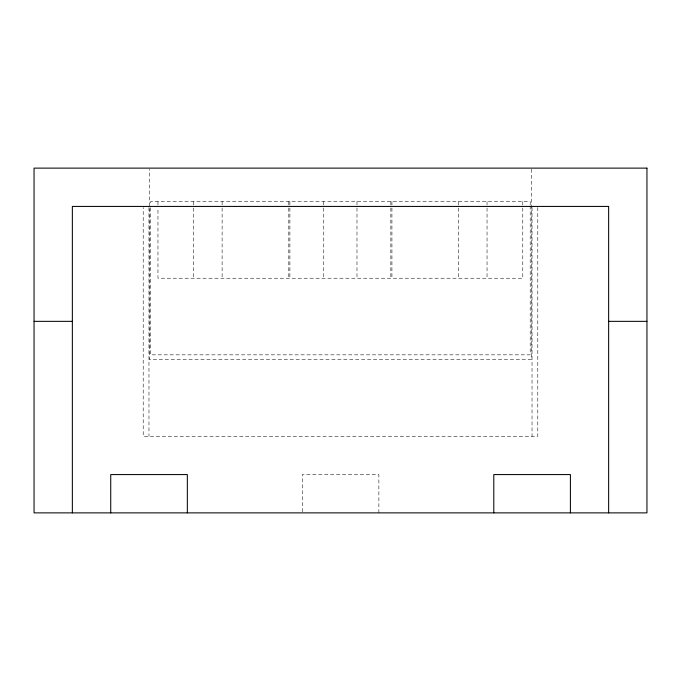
<?xml version="1.0" encoding="UTF-8"?>
<svg xmlns="http://www.w3.org/2000/svg" width="681" height="681" viewBox="0 0 681 681"><rect width="100%" height="100%" fill="white"/><g stroke="black" fill="none" stroke-linecap="round" stroke-linejoin="round"><path stroke-width="0.51" stroke-dasharray="3.4 2.55" d="M537.794 207.492L537.794 436.266L143.206 436.266L143.206 207.492M532.031 207.492L532.031 436.266M531.41 169.186L531.41 359.653L149.59 359.653L149.59 169.186M530.201 204.811L530.201 201.619L150.544 201.619L150.544 204.811M530.201 205.875L530.201 354.844L150.544 354.844L150.544 205.875M522.778 201.619L522.778 206.939M522.778 208.003L522.778 278.231L157.966 278.231L157.966 208.003M487.043 201.619L487.043 206.939M487.043 208.003L487.043 278.231M458.628 201.619L458.628 206.939M458.628 208.003L458.628 278.231M391.933 201.619L391.933 206.939M391.933 208.003L391.933 278.231M390.851 201.619L390.851 206.939M390.851 208.003L390.851 278.231M378.874 512.878L378.874 474.572L302.262 474.572L302.262 512.878M356.98 201.619L356.98 206.939M356.98 208.003L356.98 278.231M323.764 201.619L323.764 206.939M323.764 208.003L323.764 278.231M289.893 201.619L289.893 206.939M289.893 208.003L289.893 278.231M288.804 201.619L288.804 206.939M288.804 208.003L288.804 278.231M222.117 201.619L222.117 206.939M222.117 208.003L222.117 278.231M193.702 201.619L193.702 206.939M193.702 208.003L193.702 278.231M157.966 201.619L157.966 206.939M148.969 207.492L148.969 436.266"/><path stroke-width="1.02" d="M34.05 321.347L72.356 321.347M608.644 321.347L646.95 321.347M608.644 512.878L608.644 206.428L72.356 206.428L72.356 512.878M570.406 512.878L570.406 474.572L493.793 474.572L493.793 512.878M187.343 512.878L187.343 474.572L110.731 474.572L110.731 512.878M646.95 168.122L34.05 168.122L34.05 512.878L646.95 512.878L646.95 168.122"/></g></svg>
